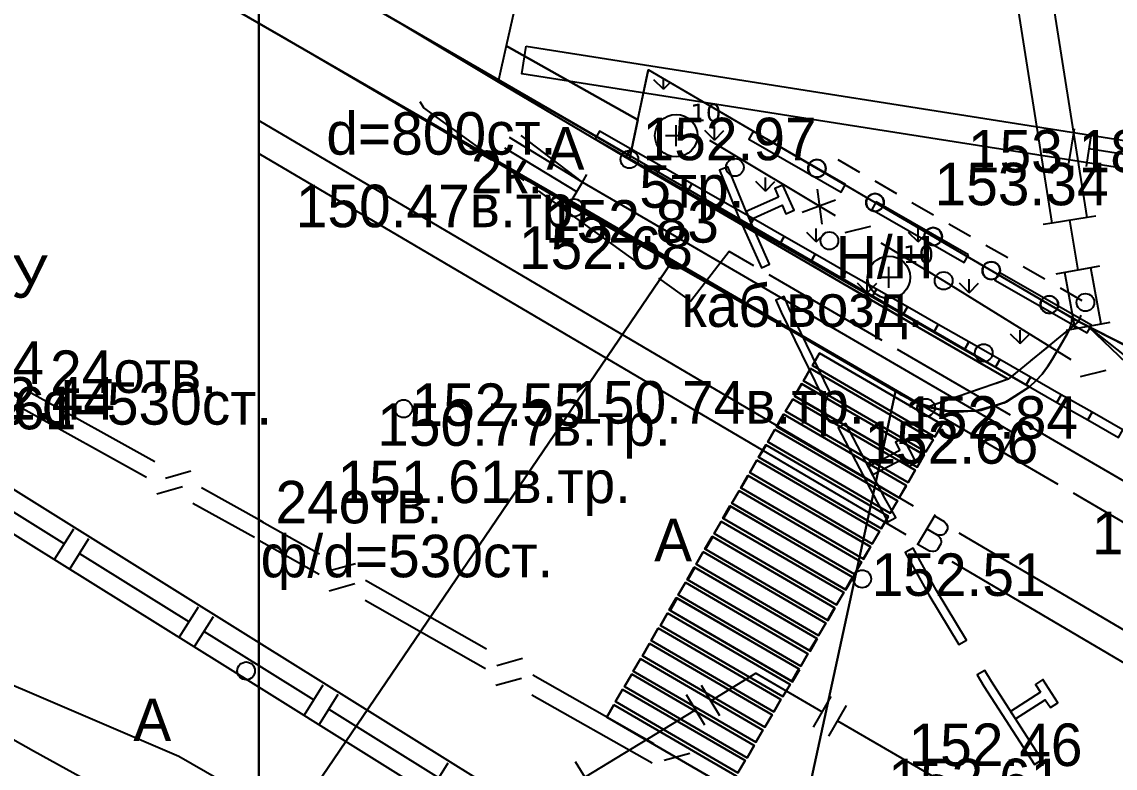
# Model space of a CAD drawing. Header units: metres. Extents: x -2743 to 126, y 13385 to 13916.
# Drawn here: x -2006.69 to -1975.85, y 13702.66 to 13723.74 of the extents above; entities that cross this region are included whole.
import ezdxf

# ---------------------------------------------------------------- set-up
doc = ezdxf.new("R2010")
doc.units = ezdxf.units.M
for name, color, linetype in [('GREEN_LABELS', 7, 'Continuous'), ('GREEN_LAWN', 82, 'Continuous'), ('GREEN_SHRUBS', 94, 'Continuous'), ('link-улица Берзарина_Граница работ$0$ГП_Граница проектирования', 7, 'Continuous'), ('link-улица Берзарина_Покрытия — Новые$0$ДВ_ПП_Газон_Р', 7, 'Continuous'), ('link-улица Берзарина_Покрытия — Новые$0$ДВ_ПП_Газон_У за счет АБ_ПЧ', 7, 'Continuous'), ('link-улица Берзарина_Покрытия — Новые$0$ДВ_ПП_Ремонт плитки_1', 7, 'Continuous'), ('link-улица Берзарина_Покрытия — Новые$0$ДВ_ПП_Тип2_Р_покрытия_ПЧ_Местные', 7, 'Continuous'), ('link-улица Берзарина_Покрытия — Новые$0$ДВ_ПП_Тип5_Р ТР', 7, 'Continuous'), ('link-улица Берзарина_Покрытия — Новые$0$ДВ_ПП_Тип6_У_ТР_3м за счет АБ_ПЧ', 7, 'Continuous'), ('link-улица Берзарина_Покрытия — Новые$0$ДВ_ПП_Тип6_У_ТР_3м за счет Газона', 7, 'Continuous'), ('link-улица Берзарина_Покрытия — Новые$0$ДВ_ПП_Тип6_У_ТР_3м за счет ПЛ_ТР', 7, 'Continuous'), ('link_улица Берзарина_борта$0$ДВ_ГП_П_Борт_БР100.30.15', 7, 'Continuous'), ('link_улица Берзарина_борта$0$ДВ_ГП_П_Борт_Пониженный_бетонный', 7, 'Continuous'), ('link_улица Берзарина_борта$0$разметка', 7, 'Continuous'), ('output[1-12]_3_ДЖКХ-24_03233kl$0$Красные линии', 7, 'Continuous'), ('output[1-12]_3_ДЖКХ-24_03233tp$0$Горизонтали', 7, 'Continuous'), ('output[1-12]_3_ДЖКХ-24_03233tp$0$Граница улицы', 7, 'Continuous'), ('output[1-12]_3_ДЖКХ-24_03233tp$0$Колодцы', 7, 'Continuous'), ('output[1-12]_3_ДЖКХ-24_03233tp$0$Леса и газоны', 7, 'Continuous'), ('output[1-12]_3_ДЖКХ-24_03233tp$0$Ограды', 7, 'Continuous'), ('output[1-12]_3_ДЖКХ-24_03233tp$0$Отдельно стоящее дерево', 7, 'Continuous'), ('output[1-12]_3_ДЖКХ-24_03233tp$0$Светофоры', 7, 'Continuous'), ('output[1-12]_3_ДЖКХ-24_03233up$0$Водопровод', 7, 'Continuous'), ('output[1-12]_3_ДЖКХ-24_03233up$0$Газопровод', 7, 'Continuous'), ('output[1-12]_3_ДЖКХ-24_03233up$0$Кабель защиты', 7, 'Continuous'), ('output[1-12]_3_ДЖКХ-24_03233up$0$Кабель связи', 7, 'Continuous'), ('output[1-12]_3_ДЖКХ-24_03233up$0$Кабель электрический', 7, 'Continuous'), ('output[1-12]_brd$0$Рамки', 7, 'Continuous'), ('output[19-22]_brd$0$Рамки', 7, 'Continuous'), ('output[24-26]_brd$0$Рамки', 7, 'Continuous')]:
    doc.layers.add(name, color=color, linetype=linetype)
doc.styles.add('unicode', font='DejaVuSans.ttf')

# ---------------------------------------------------------------- blocks, each defined once
blk = doc.blocks.new('GREEN_SHRUB_COTONEASTER_LUCIDUS')
for p, q in [((-0.3, 0), (0.3, 0)), ((0, -0.3), (0, 0.3))]:
    blk.add_line(p, q)
blk.add_circle((0, 0), 0.6)
at = {"style": 'unicode', "flags": 1}
for tag, p in [('POS', (0.4, 0.4)), ('NUM', (0.4, -0.9)), ('SPECIES', (0.4, -1.8)), ('NPA', (0.4, -2.7))]:
    blk.add_attdef(tag, p, '', height=0.5, dxfattribs=at)

msp = doc.modelspace()

# ---------------------------------------------------------------- hatches: boundary and pattern name
at = {"layer": 'GREEN_LAWN'}
h = msp.add_hatch(dxfattribs=at)
h.set_pattern_fill('GRASS', color=82, scale=0.08)
h.paths.add_polyline_path([(-1978.767, 13713.725), (-1980.659, 13714.819), (-1981.589, 13715.357), (-1987.226, 13718.616), (-1988.903, 13719.586), (-1989.528, 13719.947), (-1989.311, 13720.972), (-1989.311, 13720.972), (-1989.033, 13722.281), (-1989.011, 13722.383), (-1985.906, 13720.562), (-1984.474, 13719.723), (-1984.496, 13719.684), (-1984.497, 13719.683), (-1984.497, 13719.682), (-1984.512, 13719.597), (-1984.512, 13719.596), (-1984.512, 13719.595), (-1984.497, 13719.51), (-1984.497, 13719.509), (-1984.496, 13719.509), (-1984.453, 13719.433), (-1984.453, 13719.433), (-1984.452, 13719.432), (-1984.386, 13719.377), (-1984.385, 13719.376), (-1984.384, 13719.376), (-1984.303, 13719.346), (-1984.302, 13719.346), (-1984.301, 13719.346), (-1984.215, 13719.346), (-1984.214, 13719.346), (-1984.213, 13719.346), (-1984.132, 13719.376), (-1984.131, 13719.376), (-1984.131, 13719.377), (-1984.064, 13719.432), (-1984.064, 13719.433), (-1984.063, 13719.433), (-1984.042, 13719.47), (-1982.834, 13718.761), (-1982.857, 13718.722), (-1982.857, 13718.722), (-1982.857, 13718.721), (-1982.873, 13718.636), (-1982.873, 13718.635), (-1982.873, 13718.634), (-1982.857, 13718.549), (-1982.857, 13718.548), (-1982.857, 13718.547), (-1982.814, 13718.472), (-1982.813, 13718.472), (-1982.813, 13718.471), (-1982.746, 13718.415), (-1982.746, 13718.415), (-1982.745, 13718.415), (-1982.663, 13718.385), (-1982.663, 13718.385), (-1982.662, 13718.385), (-1982.575, 13718.385), (-1982.575, 13718.385), (-1982.574, 13718.385), (-1982.492, 13718.415), (-1982.492, 13718.415), (-1982.491, 13718.415), (-1982.425, 13718.471), (-1982.424, 13718.472), (-1982.424, 13718.472), (-1982.403, 13718.508), (-1981.195, 13717.8), (-1981.218, 13717.761), (-1981.218, 13717.76), (-1981.218, 13717.76), (-1981.233, 13717.674), (-1981.233, 13717.674), (-1981.233, 13717.673), (-1981.218, 13717.587), (-1981.218, 13717.587), (-1981.218, 13717.586), (-1981.174, 13717.511), (-1981.174, 13717.51), (-1981.173, 13717.51), (-1981.107, 13717.454), (-1981.106, 13717.454), (-1981.106, 13717.453), (-1981.024, 13717.424), (-1981.023, 13717.424), (-1981.023, 13717.423), (-1980.936, 13717.423), (-1980.935, 13717.424), (-1980.935, 13717.424), (-1980.853, 13717.453), (-1980.852, 13717.454), (-1980.852, 13717.454), (-1980.785, 13717.51), (-1980.785, 13717.51), (-1980.784, 13717.511), (-1980.764, 13717.547), (-1980.187, 13717.209), (-1979.556, 13716.839), (-1979.578, 13716.8), (-1979.579, 13716.799), (-1979.579, 13716.799), (-1979.594, 13716.713), (-1979.594, 13716.712), (-1979.594, 13716.712), (-1979.579, 13716.626), (-1979.579, 13716.626), (-1979.578, 13716.625), (-1979.535, 13716.55), (-1979.534, 13716.549), (-1979.534, 13716.549), (-1979.467, 13716.493), (-1979.467, 13716.492), (-1979.466, 13716.492), (-1979.385, 13716.462), (-1979.384, 13716.462), (-1979.383, 13716.462), (-1979.296, 13716.462), (-1979.296, 13716.462), (-1979.295, 13716.462), (-1979.214, 13716.492), (-1979.213, 13716.492), (-1979.212, 13716.493), (-1979.146, 13716.549), (-1979.145, 13716.549), (-1979.145, 13716.55), (-1979.124, 13716.586), (-1979.054, 13716.544), (-1977.916, 13715.878), (-1977.939, 13715.839), (-1977.939, 13715.838), (-1977.939, 13715.837), (-1977.954, 13715.752), (-1977.954, 13715.751), (-1977.954, 13715.75), (-1977.939, 13715.665), (-1977.939, 13715.664), (-1977.939, 13715.664), (-1977.895, 13715.588), (-1977.895, 13715.588), (-1977.895, 13715.587), (-1977.828, 13715.532), (-1977.827, 13715.531), (-1977.827, 13715.531), (-1977.745, 13715.501), (-1977.745, 13715.501), (-1977.744, 13715.501), (-1977.657, 13715.501), (-1977.656, 13715.501), (-1977.656, 13715.501), (-1977.574, 13715.531), (-1977.574, 13715.531), (-1977.573, 13715.532), (-1977.506, 13715.587), (-1977.506, 13715.588), (-1977.506, 13715.588), (-1977.485, 13715.625), (-1977.063, 13715.377), (-1977.084, 13715.219), (-1977.13, 13715.066), (-1977.145, 13715.031), (-1977.161, 13714.997), (-1977.178, 13714.963), (-1977.196, 13714.93), (-1977.406, 13714.567), (-1977.617, 13714.205), (-1977.752, 13713.992), (-1977.906, 13713.791), (-1978.075, 13713.604), (-1978.26, 13713.432), (-1978.767, 13713.725)])
h.paths.add_polyline_path([(-1983.78, 13717.335), (-1983.78, 13717.336), (-1983.713, 13717.392), (-1983.713, 13717.392), (-1983.712, 13717.393), (-1983.669, 13717.468), (-1983.669, 13717.468), (-1983.669, 13717.469), (-1983.653, 13717.555), (-1983.653, 13717.555), (-1983.653, 13717.556), (-1983.669, 13717.641), (-1983.669, 13717.642), (-1983.669, 13717.643), (-1983.712, 13717.718), (-1983.713, 13717.718), (-1983.713, 13717.719), (-1983.78, 13717.775), (-1983.78, 13717.775), (-1983.781, 13717.775), (-1983.863, 13717.805), (-1983.863, 13717.805), (-1983.864, 13717.805), (-1983.951, 13717.805), (-1983.951, 13717.805), (-1983.952, 13717.805), (-1984.034, 13717.775), (-1984.034, 13717.775), (-1984.035, 13717.775), (-1984.101, 13717.719), (-1984.102, 13717.718), (-1984.102, 13717.718), (-1984.146, 13717.643), (-1984.146, 13717.642), (-1984.146, 13717.641), (-1984.161, 13717.556), (-1984.161, 13717.555), (-1984.161, 13717.555), (-1984.146, 13717.469), (-1984.146, 13717.468), (-1984.146, 13717.468), (-1984.102, 13717.393), (-1984.102, 13717.392), (-1984.101, 13717.392), (-1984.035, 13717.336), (-1984.034, 13717.335), (-1984.034, 13717.335), (-1983.952, 13717.305), (-1983.951, 13717.305), (-1983.951, 13717.305), (-1983.864, 13717.305), (-1983.863, 13717.305), (-1983.863, 13717.305), (-1983.781, 13717.335), (-1983.78, 13717.335)], flags=0)
h.paths.add_polyline_path([(-1982.227, 13716.02), (-1982.129, 13716.029), (-1982.035, 13716.058), (-1981.948, 13716.104), (-1981.872, 13716.167), (-1981.809, 13716.243), (-1981.763, 13716.33), (-1981.734, 13716.424), (-1981.725, 13716.522), (-1981.734, 13716.62), (-1981.763, 13716.714), (-1981.809, 13716.801), (-1981.872, 13716.877), (-1981.948, 13716.94), (-1982.035, 13716.986), (-1982.129, 13717.015), (-1982.227, 13717.024), (-1982.325, 13717.015), (-1982.419, 13716.986), (-1982.506, 13716.94), (-1982.582, 13716.877), (-1982.645, 13716.801), (-1982.691, 13716.714), (-1982.72, 13716.62), (-1982.729, 13716.522), (-1982.72, 13716.424), (-1982.691, 13716.33), (-1982.645, 13716.243), (-1982.582, 13716.167), (-1982.506, 13716.104), (-1982.419, 13716.058), (-1982.325, 13716.029), (-1982.227, 13716.02)], flags=0)
h.paths.add_polyline_path([(-1988.325, 13720.029), (-1988.227, 13720.02), (-1988.129, 13720.029), (-1988.035, 13720.058), (-1987.948, 13720.104), (-1987.872, 13720.167), (-1987.809, 13720.243), (-1987.763, 13720.33), (-1987.734, 13720.424), (-1987.725, 13720.522), (-1987.734, 13720.62), (-1987.763, 13720.714), (-1987.809, 13720.801), (-1987.872, 13720.877), (-1987.948, 13720.94), (-1988.035, 13720.986), (-1988.129, 13721.015), (-1988.227, 13721.024), (-1988.325, 13721.015), (-1988.419, 13720.986), (-1988.506, 13720.94), (-1988.582, 13720.877), (-1988.645, 13720.801), (-1988.691, 13720.714), (-1988.72, 13720.62), (-1988.729, 13720.522), (-1988.72, 13720.424), (-1988.691, 13720.33), (-1988.645, 13720.243), (-1988.582, 13720.167), (-1988.506, 13720.104), (-1988.419, 13720.058), (-1988.325, 13720.029)], flags=0)

# ---------------------------------------------------------------- linework, layer by layer
at = {"layer": 'Defpoints'}
msp.add_lwpolyline([(-1989.311, 13720.972), (-1989.528, 13719.947)], dxfattribs=at)
at = {"layer": 'link-улица Берзарина_Граница работ$0$ГП_Граница проектирования'}
msp.add_lwpolyline([(-2019.498, 13739.951), (-1992.683, 13724.563), (-1993.025, 13723.061), (-1989.311, 13720.972), (-1989.011, 13722.383), (-1976.881, 13715.27), (-1973.36, 13713.48), (-1970.524, 13711.775), (-1964.403, 13707.609), (-1961.177, 13705.413), (-1954.441, 13701.473), (-1945.987, 13696.555), (-1937.518, 13691.64), (-1925.652, 13684.776)], dxfattribs=at)
at = {"layer": 'link-улица Берзарина_Покрытия — Новые$0$ДВ_ПП_Газон_Р'}
msp.add_lwpolyline([(-1977.084, 13715.219), (-1977.104, 13715.141), (-1977.13, 13715.066), (-1978.767, 13713.725), (-1980.659, 13714.819), (-1981.589, 13715.357), (-1987.226, 13718.616), (-1988.903, 13719.586), (-1989.528, 13719.947), (-1989.033, 13722.281), (-1989.011, 13722.383), (-1985.906, 13720.562), (-1981.073, 13717.728), (-1979.054, 13716.544), (-1977.063, 13715.377), (-1977.07, 13715.297), (-1977.084, 13715.219)], close=True, dxfattribs=at)
at = {"layer": 'link-улица Берзарина_Покрытия — Новые$0$ДВ_ПП_Газон_У за счет АБ_ПЧ'}
msp.add_lwpolyline([(-1977.617, 13714.205), (-1977.406, 13714.567), (-1977.196, 13714.93), (-1977.178, 13714.963), (-1977.161, 13714.997), (-1977.145, 13715.031), (-1977.13, 13715.066), (-1978.767, 13713.725), (-1978.26, 13713.432), (-1978.075, 13713.604), (-1977.906, 13713.791), (-1977.752, 13713.992), (-1977.617, 13714.205)], close=True, dxfattribs=at)
at = {"layer": 'link-улица Берзарина_Покрытия — Новые$0$ДВ_ПП_Ремонт плитки_1'}
msp.add_lwpolyline([(-1993.025, 13723.061), (-1993.237, 13722.092), (-1989.528, 13719.947), (-1989.311, 13720.972), (-1993.025, 13723.061)], close=True, dxfattribs=at)
at = {"layer": 'link-улица Берзарина_Покрытия — Новые$0$ДВ_ПП_Тип2_Р_покрытия_ПЧ_Местные'}
for points in [[(-1988.37, 13716.932), (-1991.106, 13718.488), (-1999.352, 13723.318), (-2007.644, 13728.067), (-2014.63, 13732.152), (-2022.675, 13721.511), (-2018.091, 13719.957), (-2017.864, 13719.88), (-2015.667, 13718.879), (-2013.732, 13717.473), (-2012.114, 13715.712), (-2010.867, 13713.644), (-2010.06, 13711.368), (-2009.726, 13709), (-2009.868, 13706.612), (-2010.489, 13704.278), (-2011.018, 13702.877), (-2011.09, 13702.616), (-2012.031, 13700.052), (-2013.582, 13696.083), (-2005.423, 13691.809), (-1988.37, 13716.932)], [(-1982.037, 13713.301), (-1984.113, 13714.505), (-1984.609, 13714.793), (-1988.37, 13716.932), (-2005.423, 13691.809), (-2002.709, 13690.387), (-2001.407, 13693.245), (-2000.012, 13695.674), (-1998.208, 13697.786), (-1996.046, 13699.528), (-1993.577, 13700.851), (-1992.659, 13701.312), (-1991.772, 13701.677), (-1991.425, 13701.772), (-1990.759, 13701.965), (-1990.216, 13702.085), (-1989.723, 13702.167), (-1988.98, 13702.266), (-1988.285, 13702.304), (-1987.199, 13702.294), (-1986.486, 13702.223), (-1985.992, 13702.145), (-1984.547, 13701.769), (-1982.037, 13713.301)]]:
    msp.add_lwpolyline(points, close=True, dxfattribs=at)
msp.add_lwpolyline([(-1973.371, 13713.486), (-1976.881, 13715.27), (-1977.063, 13715.377), (-1977.084, 13715.219), (-1977.13, 13715.066), (-1977.145, 13715.031), (-1977.161, 13714.997), (-1977.178, 13714.963), (-1977.196, 13714.93), (-1977.406, 13714.567), (-1977.617, 13714.205), (-1977.752, 13713.992), (-1977.906, 13713.791), (-1978.075, 13713.604), (-1978.26, 13713.432), (-1978.905, 13713.01), (-1979.624, 13712.768), (-1980.38, 13712.715), (-1981.138, 13712.857), (-1981.321, 13712.923), (-1981.358, 13712.938), (-1981.395, 13712.953), (-1981.432, 13712.97), (-1981.469, 13712.986), (-1981.532, 13713.016), (-1981.595, 13713.048), (-1981.656, 13713.081), (-1981.717, 13713.115), (-1982.037, 13713.301), (-1984.547, 13701.769)], dxfattribs=at)
at = {"layer": 'link-улица Берзарина_Покрытия — Новые$0$ДВ_ПП_Тип5_Р ТР'}
msp.add_lwpolyline([(-1981.138, 13712.857), (-1981.184, 13712.872), (-1981.23, 13712.888), (-1981.275, 13712.905), (-1981.321, 13712.923), (-1981.508, 13713.006), (-1981.691, 13713.097), (-1981.87, 13713.197), (-1982.044, 13713.305), (-1984.609, 13714.793), (-1984.938, 13714.983), (-1988.352, 13716.957), (-2014.627, 13732.15), (-2013.411, 13733.758), (-1995.949, 13723.66), (-1993.249, 13722.04), (-1989.548, 13719.851), (-1987.282, 13718.534), (-1981.615, 13715.24), (-1978.867, 13713.643), (-1981.138, 13712.857)], close=True, dxfattribs=at)
at = {"layer": 'link-улица Берзарина_Покрытия — Новые$0$ДВ_ПП_Тип6_У_ТР_3м за счет АБ_ПЧ'}
msp.add_lwpolyline([(-1978.26, 13713.432), (-1978.767, 13713.725), (-1978.867, 13713.643), (-1981.138, 13712.857), (-1980.38, 13712.715), (-1979.624, 13712.768), (-1978.905, 13713.01), (-1978.26, 13713.432)], close=True, dxfattribs=at)
at = {"layer": 'link-улица Берзарина_Покрытия — Новые$0$ДВ_ПП_Тип6_У_ТР_3м за счет Газона'}
for points in [[(-1987.226, 13718.616), (-1989.528, 13719.947), (-1989.548, 13719.851), (-1987.282, 13718.534), (-1987.226, 13718.616)], [(-1978.867, 13713.643), (-1980.75, 13714.737), (-1981.615, 13715.24), (-1987.282, 13718.534), (-1987.226, 13718.616), (-1981.589, 13715.357), (-1980.659, 13714.819), (-1978.767, 13713.725), (-1978.867, 13713.643)]]:
    msp.add_lwpolyline(points, close=True, dxfattribs=at)
at = {"layer": 'link-улица Берзарина_Покрытия — Новые$0$ДВ_ПП_Тип6_У_ТР_3м за счет ПЛ_ТР'}
msp.add_lwpolyline([(-1989.528, 13719.947), (-1993.237, 13722.092), (-1993.249, 13722.04), (-1989.548, 13719.851), (-1989.528, 13719.947)], close=True, dxfattribs=at)
at = {"layer": 'link_улица Берзарина_борта$0$ДВ_ГП_П_Борт_БР100.30.15'}
for points in [[(-1984.113, 13714.505), (-1984.609, 13714.793), (-1984.938, 13714.983), (-2024.759, 13738.009), (-2033.586, 13743.112)], [(-1977.063, 13715.377), (-1977.076, 13715.26), (-1977.103, 13715.145), (-1977.143, 13715.035), (-1977.196, 13714.93), (-1977.406, 13714.567), (-1977.617, 13714.205), (-1977.752, 13713.992), (-1977.906, 13713.791), (-1978.075, 13713.604), (-1978.26, 13713.432)]]:
    msp.add_lwpolyline(points, dxfattribs=at)
at = {"layer": 'link_улица Берзарина_борта$0$ДВ_ГП_П_Борт_Пониженный_бетонный'}
for points in [[(-1978.26, 13713.432), (-1994.202, 13722.65), (-2023.758, 13739.74)], [(-1981.469, 13712.986), (-1981.532, 13713.016), (-1981.595, 13713.048), (-1981.656, 13713.081), (-1981.717, 13713.115), (-1984.113, 13714.505)], [(-1978.26, 13713.432), (-1978.987, 13712.971), (-1979.799, 13712.738), (-1980.644, 13712.741), (-1981.469, 13712.986)]]:
    msp.add_lwpolyline(points, dxfattribs=at)
at = {"layer": 'link_улица Берзарина_борта$0$разметка'}
for points in [[(-1980.728, 13712.368), (-1984.185, 13714.38), (-1984.386, 13714.034), (-1980.929, 13712.022), (-1980.728, 13712.368)], [(-1980.728, 13712.368), (-1984.185, 13714.38), (-1984.386, 13714.034), (-1980.929, 13712.022), (-1980.728, 13712.368)], [(-1984.185, 13714.38), (-1980.728, 13712.368), (-1980.929, 13712.022), (-1984.386, 13714.034), (-1984.185, 13714.38)], [(-1984.185, 13714.38), (-1984.386, 13714.034), (-1980.929, 13712.022), (-1980.728, 13712.368), (-1984.185, 13714.38)], [(-1984.437, 13713.948), (-1984.638, 13713.602), (-1981.181, 13711.59), (-1980.98, 13711.936), (-1984.437, 13713.948)], [(-1984.437, 13713.948), (-1980.98, 13711.936), (-1981.181, 13711.59), (-1984.638, 13713.602), (-1984.437, 13713.948)], [(-1984.69, 13713.517), (-1984.892, 13713.171), (-1981.434, 13711.159), (-1981.233, 13711.505), (-1984.69, 13713.517)], [(-1984.69, 13713.517), (-1981.233, 13711.505), (-1981.434, 13711.159), (-1984.892, 13713.171), (-1984.69, 13713.517)], [(-1981.23, 13711.503), (-1984.687, 13713.515), (-1984.888, 13713.169), (-1981.431, 13711.157), (-1981.23, 13711.503)], [(-1981.23, 13711.503), (-1984.687, 13713.515), (-1984.888, 13713.169), (-1981.431, 13711.157), (-1981.23, 13711.503)], [(-1984.941, 13713.084), (-1985.143, 13712.739), (-1981.685, 13710.727), (-1981.484, 13711.072), (-1984.941, 13713.084)], [(-1984.941, 13713.084), (-1981.484, 13711.072), (-1981.685, 13710.727), (-1985.143, 13712.739), (-1984.941, 13713.084)], [(-1985.196, 13712.654), (-1985.397, 13712.308), (-1981.94, 13710.296), (-1981.738, 13710.642), (-1985.196, 13712.654)], [(-1985.196, 13712.654), (-1981.738, 13710.642), (-1981.94, 13710.296), (-1985.397, 13712.308), (-1985.196, 13712.654)], [(-1981.732, 13710.638), (-1985.189, 13712.65), (-1985.39, 13712.304), (-1981.933, 13710.292), (-1981.732, 13710.638)], [(-1981.732, 13710.638), (-1985.189, 13712.65), (-1985.39, 13712.304), (-1981.933, 13710.292), (-1981.732, 13710.638)], [(-1985.446, 13712.221), (-1985.647, 13711.875), (-1982.19, 13709.863), (-1981.989, 13710.209), (-1985.446, 13712.221)], [(-1985.446, 13712.221), (-1981.989, 13710.209), (-1982.19, 13709.863), (-1985.647, 13711.875), (-1985.446, 13712.221)], [(-1985.701, 13711.791), (-1985.902, 13711.445), (-1982.445, 13709.433), (-1982.244, 13709.779), (-1985.701, 13711.791)], [(-1985.701, 13711.791), (-1982.244, 13709.779), (-1982.445, 13709.433), (-1985.902, 13711.445), (-1985.701, 13711.791)], [(-1982.234, 13709.773), (-1985.691, 13711.785), (-1985.892, 13711.439), (-1982.435, 13709.427), (-1982.234, 13709.773)], [(-1982.234, 13709.773), (-1985.691, 13711.785), (-1985.892, 13711.439), (-1982.435, 13709.427), (-1982.234, 13709.773)], [(-1985.951, 13711.358), (-1986.152, 13711.012), (-1982.695, 13709), (-1982.494, 13709.346), (-1985.951, 13711.358)], [(-1985.951, 13711.358), (-1982.494, 13709.346), (-1982.695, 13709), (-1986.152, 13711.012), (-1985.951, 13711.358)], [(-1986.206, 13710.928), (-1986.407, 13710.582), (-1982.95, 13708.57), (-1982.749, 13708.916), (-1986.206, 13710.928)], [(-1986.206, 13710.928), (-1982.749, 13708.916), (-1982.95, 13708.57), (-1986.407, 13710.582), (-1986.206, 13710.928)], [(-1982.736, 13708.908), (-1986.193, 13710.92), (-1986.394, 13710.574), (-1982.937, 13708.562), (-1982.736, 13708.908)], [(-1982.736, 13708.908), (-1986.193, 13710.92), (-1986.394, 13710.574), (-1982.937, 13708.562), (-1982.736, 13708.908)], [(-1986.455, 13710.494), (-1986.657, 13710.149), (-1983.199, 13708.137), (-1982.998, 13708.482), (-1986.455, 13710.494)], [(-1986.455, 13710.494), (-1982.998, 13708.482), (-1983.199, 13708.137), (-1986.657, 13710.149), (-1986.455, 13710.494)], [(-1986.711, 13710.065), (-1986.912, 13709.719), (-1983.455, 13707.707), (-1983.254, 13708.053), (-1986.711, 13710.065)], [(-1986.711, 13710.065), (-1983.254, 13708.053), (-1983.455, 13707.707), (-1986.912, 13709.719), (-1986.711, 13710.065)], [(-1983.238, 13708.043), (-1986.695, 13710.055), (-1986.896, 13709.71), (-1983.439, 13707.698), (-1983.238, 13708.043)], [(-1983.238, 13708.043), (-1986.695, 13710.055), (-1986.896, 13709.71), (-1983.439, 13707.698), (-1983.238, 13708.043)], [(-1986.96, 13709.631), (-1987.161, 13709.285), (-1983.704, 13707.273), (-1983.503, 13707.619), (-1986.96, 13709.631)], [(-1986.96, 13709.631), (-1983.503, 13707.619), (-1983.704, 13707.273), (-1987.161, 13709.285), (-1986.96, 13709.631)], [(-1987.216, 13709.202), (-1987.417, 13708.856), (-1983.96, 13706.844), (-1983.759, 13707.19), (-1987.216, 13709.202)], [(-1987.216, 13709.202), (-1983.759, 13707.19), (-1983.96, 13706.844), (-1987.417, 13708.856), (-1987.216, 13709.202)], [(-1983.74, 13707.178), (-1987.197, 13709.19), (-1987.398, 13708.845), (-1983.941, 13706.833), (-1983.74, 13707.178)], [(-1983.74, 13707.178), (-1987.197, 13709.19), (-1987.398, 13708.845), (-1983.941, 13706.833), (-1983.74, 13707.178)], [(-1987.465, 13708.768), (-1987.666, 13708.422), (-1984.209, 13706.41), (-1984.008, 13706.756), (-1987.465, 13708.768)], [(-1987.465, 13708.768), (-1984.008, 13706.756), (-1984.209, 13706.41), (-1987.666, 13708.422), (-1987.465, 13708.768)], [(-1987.721, 13708.339), (-1987.922, 13707.993), (-1984.465, 13705.981), (-1984.264, 13706.327), (-1987.721, 13708.339)], [(-1987.721, 13708.339), (-1984.264, 13706.327), (-1984.465, 13705.981), (-1987.922, 13707.993), (-1987.721, 13708.339)], [(-1984.242, 13706.313), (-1987.699, 13708.325), (-1987.9, 13707.98), (-1984.443, 13705.968), (-1984.242, 13706.313)], [(-1984.242, 13706.313), (-1987.699, 13708.325), (-1987.9, 13707.98), (-1984.443, 13705.968), (-1984.242, 13706.313)], [(-1987.969, 13707.904), (-1988.171, 13707.559), (-1984.713, 13705.547), (-1984.512, 13705.892), (-1987.969, 13707.904)], [(-1987.969, 13707.904), (-1984.512, 13705.892), (-1984.713, 13705.547), (-1988.171, 13707.559), (-1987.969, 13707.904)], [(-1988.226, 13707.476), (-1988.428, 13707.13), (-1984.97, 13705.118), (-1984.769, 13705.464), (-1988.226, 13707.476)], [(-1988.226, 13707.476), (-1984.769, 13705.464), (-1984.97, 13705.118), (-1988.428, 13707.13), (-1988.226, 13707.476)], [(-1984.743, 13705.449), (-1988.201, 13707.46), (-1988.402, 13707.115), (-1984.945, 13705.103), (-1984.743, 13705.449)], [(-1984.743, 13705.449), (-1988.201, 13707.46), (-1988.402, 13707.115), (-1984.945, 13705.103), (-1984.743, 13705.449)], [(-1988.474, 13707.041), (-1988.675, 13706.695), (-1985.218, 13704.683), (-1985.017, 13705.029), (-1988.474, 13707.041)], [(-1988.474, 13707.041), (-1985.017, 13705.029), (-1985.218, 13704.683), (-1988.675, 13706.695), (-1988.474, 13707.041)], [(-1988.732, 13706.612), (-1988.933, 13706.267), (-1985.476, 13704.255), (-1985.274, 13704.601), (-1988.732, 13706.612)], [(-1988.732, 13706.612), (-1985.274, 13704.601), (-1985.476, 13704.255), (-1988.933, 13706.267), (-1988.732, 13706.612)], [(-1988.979, 13706.178), (-1989.18, 13705.832), (-1985.723, 13703.82), (-1985.522, 13704.166), (-1988.979, 13706.178)], [(-1988.979, 13706.178), (-1985.522, 13704.166), (-1985.723, 13703.82), (-1989.18, 13705.832), (-1988.979, 13706.178)], [(-1989.237, 13705.749), (-1989.438, 13705.404), (-1985.981, 13703.392), (-1985.78, 13703.737), (-1989.237, 13705.749)], [(-1989.237, 13705.749), (-1985.78, 13703.737), (-1985.981, 13703.392), (-1989.438, 13705.404), (-1989.237, 13705.749)], [(-1989.483, 13705.314), (-1989.685, 13704.969), (-1986.227, 13702.957), (-1986.026, 13703.303), (-1989.483, 13705.314)], [(-1989.483, 13705.314), (-1986.026, 13703.303), (-1986.227, 13702.957), (-1989.685, 13704.969), (-1989.483, 13705.314)], [(-1989.742, 13704.886), (-1989.943, 13704.541), (-1986.486, 13702.529), (-1986.285, 13702.874), (-1989.742, 13704.886)], [(-1989.742, 13704.886), (-1986.285, 13702.874), (-1986.486, 13702.529), (-1989.943, 13704.541), (-1989.742, 13704.886)], [(-1989.988, 13704.451), (-1990.189, 13704.105), (-1986.732, 13702.093), (-1986.531, 13702.439), (-1989.988, 13704.451)], [(-1989.988, 13704.451), (-1986.531, 13702.439), (-1986.732, 13702.093), (-1990.189, 13704.105), (-1989.988, 13704.451)]]:
    msp.add_lwpolyline(points, close=True, dxfattribs=at)
at = {"layer": 'output[1-12]_3_ДЖКХ-24_03233kl$0$Красные линии'}
for points in [[(-1989.519, 13720.154), (-1990.387, 13720.65), (-1990.511, 13720.433), (-1989.643, 13719.937), (-1989.519, 13720.154)], [(-1983.453, 13719.147), (-1986.056, 13720.639), (-1986.18, 13720.422), (-1983.578, 13718.93), (-1983.453, 13719.147)], [(-1988.651, 13719.658), (-1989.519, 13720.154), (-1989.643, 13719.937), (-1988.775, 13719.441), (-1988.651, 13719.658)], [(-1987.782, 13719.161), (-1988.651, 13719.658), (-1988.775, 13719.441), (-1987.907, 13718.944), (-1987.782, 13719.161)], [(-1986.485, 13718.281), (-1985.821, 13716.791), (-1985.593, 13716.892), (-1986.255, 13718.379), (-1986.774, 13719.645), (-1987.006, 13719.551), (-1986.485, 13718.281)], [(-1986.914, 13718.665), (-1987.782, 13719.161), (-1987.907, 13718.944), (-1987.038, 13718.448), (-1986.914, 13718.665)], [(-1985.34, 13718.783), (-1986.254, 13718.377), (-1986.152, 13718.148), (-1985.239, 13718.555), (-1985.131, 13718.313), (-1984.903, 13718.415), (-1985.22, 13719.127), (-1985.448, 13719.026), (-1985.34, 13718.783)], [(-1986.046, 13718.169), (-1986.914, 13718.665), (-1987.038, 13718.448), (-1986.17, 13717.952), (-1986.046, 13718.169)], [(-1979.983, 13717.158), (-1982.586, 13718.65), (-1982.71, 13718.433), (-1980.107, 13716.941), (-1979.983, 13717.158)], [(-1985.178, 13717.673), (-1986.046, 13718.169), (-1986.17, 13717.952), (-1985.302, 13717.456), (-1985.178, 13717.673)], [(-1984.309, 13717.177), (-1985.178, 13717.673), (-1985.302, 13717.456), (-1984.434, 13716.96), (-1984.309, 13717.177)], [(-1983.441, 13716.681), (-1984.309, 13717.177), (-1984.434, 13716.96), (-1983.565, 13716.464), (-1983.441, 13716.681)], [(-1982.573, 13716.185), (-1983.441, 13716.681), (-1983.565, 13716.464), (-1982.697, 13715.968), (-1982.573, 13716.185)], [(-1976.512, 13715.169), (-1979.115, 13716.661), (-1979.24, 13716.444), (-1976.637, 13714.952), (-1976.512, 13715.169)], [(-1981.705, 13715.689), (-1982.573, 13716.185), (-1982.697, 13715.968), (-1981.829, 13715.472), (-1981.705, 13715.689)], [(-1985.263, 13715.537), (-1984.114, 13713.169), (-1983.889, 13713.278), (-1985.037, 13715.643), (-1985.186, 13715.979), (-1985.415, 13715.877), (-1985.263, 13715.537)], [(-1980.836, 13715.192), (-1981.705, 13715.689), (-1981.829, 13715.472), (-1980.961, 13714.975), (-1980.836, 13715.192)], [(-1979.968, 13714.696), (-1980.836, 13715.192), (-1980.961, 13714.975), (-1980.092, 13714.479), (-1979.968, 13714.696)], [(-1979.1, 13714.2), (-1979.968, 13714.696), (-1980.092, 13714.479), (-1979.224, 13713.983), (-1979.1, 13714.2)], [(-1978.232, 13713.704), (-1979.1, 13714.2), (-1979.224, 13713.983), (-1978.356, 13713.487), (-1978.232, 13713.704)], [(-1977.363, 13713.208), (-1978.232, 13713.704), (-1978.356, 13713.487), (-1977.488, 13712.991), (-1977.363, 13713.208)], [(-1976.495, 13712.712), (-1977.363, 13713.208), (-1977.488, 13712.991), (-1976.619, 13712.495), (-1976.495, 13712.712)], [(-1975.627, 13712.216), (-1976.495, 13712.712), (-1976.619, 13712.495), (-1975.751, 13711.999), (-1975.627, 13712.216)], [(-1982.56, 13710.171), (-1982.253, 13709.621), (-1982.034, 13709.743), (-1982.34, 13710.289), (-1983.438, 13712.39), (-1983.659, 13712.274), (-1982.56, 13710.171)], [(-1981.915, 13711.635), (-1982.801, 13711.172), (-1982.685, 13710.95), (-1981.799, 13711.413), (-1981.676, 13711.178), (-1981.455, 13711.294), (-1981.816, 13711.985), (-1982.037, 13711.87), (-1981.915, 13711.635)], [(-1981.098, 13707.557), (-1980.254, 13706.152), (-1980.04, 13706.281), (-1980.882, 13707.683), (-1981.546, 13708.87), (-1981.764, 13708.748), (-1981.098, 13707.557)], [(-1979.546, 13704.974), (-1978.124, 13702.762), (-1977.914, 13702.897), (-1979.334, 13705.106), (-1979.525, 13705.424), (-1979.739, 13705.295), (-1979.546, 13704.974)], [(-1977.952, 13704.805), (-1978.793, 13704.264), (-1978.658, 13704.054), (-1977.816, 13704.595), (-1977.673, 13704.372), (-1977.463, 13704.507), (-1977.885, 13705.163), (-1978.095, 13705.028), (-1977.952, 13704.805)]]:
    msp.add_lwpolyline(points, close=True, dxfattribs=at)
at = {"layer": 'output[1-12]_3_ДЖКХ-24_03233tp$0$Горизонтали'}
for centre in [(-1989.548, 13719.851), (-1991.106, 13718.488), (-1976.683, 13715.814), (-1981.179, 13712.842), (-1995.918, 13712.813), (-1982.98, 13708.006), (-2000.36, 13705.41)]:
    msp.add_circle(centre, 0.25, dxfattribs=at)
at = {"layer": 'output[1-12]_3_ДЖКХ-24_03233tp$0$Граница улицы'}
for points in [[(-1993.427, 13719.832), (-1994.039, 13720.187)], [(-1989.548, 13719.851), (-1989.95, 13720.088)], [(-1988.998, 13719.531), (-1989.548, 13719.851), (-1989.534, 13719.919)], [(-1992.383, 13719.227), (-1992.995, 13719.582)], [(-1983.67, 13719.845), (-1983.057, 13719.492)], [(-1987.954, 13718.924), (-1988.565, 13719.279)], [(-1991.338, 13718.622), (-1991.95, 13718.977)], [(-1982.624, 13719.242), (-1982.012, 13718.888)], [(-1986.91, 13718.318), (-1987.522, 13718.673)], [(-1981.579, 13718.639), (-1980.966, 13718.285)], [(-1990.29, 13718.024), (-1990.905, 13718.373)], [(-1985.867, 13717.711), (-1986.478, 13718.066)], [(-1980.533, 13718.035), (-1979.921, 13717.682)], [(-1989.241, 13717.427), (-1989.855, 13717.777)], [(-1984.823, 13717.105), (-1985.435, 13717.46)], [(-1979.488, 13717.432), (-1978.875, 13717.079)], [(-1988.192, 13716.83), (-1988.806, 13717.18)], [(-1983.78, 13716.498), (-1984.391, 13716.853)], [(-1978.442, 13716.829), (-1977.83, 13716.476)], [(-1987.142, 13716.234), (-1987.757, 13716.583)], [(-1982.736, 13715.892), (-1983.347, 13716.247)], [(-1977.397, 13716.226), (-1976.784, 13715.872)], [(-1986.093, 13715.637), (-1986.708, 13715.986)], [(-1981.692, 13715.285), (-1982.304, 13715.64)], [(-1985.044, 13715.04), (-1985.659, 13715.39)], [(-1976.814, 13715.454), (-1976.881, 13715.27), (-1977.276, 13714.946)], [(-1980.649, 13714.679), (-1981.26, 13715.034)], [(-1983.995, 13714.443), (-1984.609, 13714.793)], [(-1977.663, 13714.629), (-1978.21, 13714.181)], [(-1979.605, 13714.072), (-1980.217, 13714.427)], [(-1982.946, 13713.847), (-1983.56, 13714.196)], [(-1978.597, 13713.865), (-1978.867, 13713.643), (-1979.205, 13713.526)], [(-1978.867, 13713.643), (-1979.173, 13713.821)], [(-1981.896, 13713.25), (-1982.511, 13713.6)], [(-1979.678, 13713.362), (-1980.346, 13713.131)], [(-1980.818, 13712.967), (-1981.179, 13712.842), (-1981.462, 13713.003)]]:
    msp.add_lwpolyline(points, dxfattribs=at)
at = {"layer": 'output[1-12]_3_ДЖКХ-24_03233tp$0$Колодцы'}
msp.add_circle((-1980.682, 13716.425), 0.25, dxfattribs=at)
at = {"layer": 'output[1-12]_3_ДЖКХ-24_03233tp$0$Леса и газоны'}
msp.add_circle((-1983.907, 13717.555), 0.25, dxfattribs=at)
at = {"layer": 'output[1-12]_3_ДЖКХ-24_03233tp$0$Ограды'}
for points in [[(-1984.474, 13719.722), (-1985.682, 13720.431)], [(-1982.834, 13718.761), (-1984.042, 13719.47)], [(-1981.195, 13717.8), (-1982.403, 13718.508)], [(-1979.555, 13716.839), (-1980.763, 13717.547)], [(-1977.916, 13715.877), (-1979.124, 13716.586)], [(-1976.881, 13715.27), (-1977.485, 13715.624)]]:
    msp.add_lwpolyline(points, dxfattribs=at)
for points in [[(-1984.008, 13719.596), (-1984.028, 13719.693), (-1984.081, 13719.773), (-1984.161, 13719.826), (-1984.258, 13719.846), (-1984.355, 13719.826), (-1984.435, 13719.773), (-1984.488, 13719.693), (-1984.508, 13719.596), (-1984.488, 13719.499), (-1984.435, 13719.419), (-1984.355, 13719.366), (-1984.258, 13719.346), (-1984.161, 13719.366), (-1984.081, 13719.419), (-1984.028, 13719.499), (-1984.008, 13719.596)], [(-1982.369, 13718.635), (-1982.388, 13718.732), (-1982.442, 13718.812), (-1982.521, 13718.865), (-1982.619, 13718.885), (-1982.716, 13718.865), (-1982.795, 13718.812), (-1982.849, 13718.732), (-1982.869, 13718.635), (-1982.849, 13718.538), (-1982.795, 13718.458), (-1982.716, 13718.405), (-1982.619, 13718.385), (-1982.521, 13718.405), (-1982.442, 13718.458), (-1982.388, 13718.538), (-1982.369, 13718.635)], [(-1980.729, 13717.674), (-1980.749, 13717.771), (-1980.802, 13717.85), (-1980.882, 13717.904), (-1980.979, 13717.924), (-1981.077, 13717.904), (-1981.156, 13717.85), (-1981.21, 13717.771), (-1981.229, 13717.674), (-1981.21, 13717.576), (-1981.156, 13717.497), (-1981.077, 13717.443), (-1980.979, 13717.424), (-1980.882, 13717.443), (-1980.802, 13717.497), (-1980.749, 13717.576), (-1980.729, 13717.674)], [(-1979.09, 13716.712), (-1979.11, 13716.81), (-1979.163, 13716.889), (-1979.243, 13716.943), (-1979.34, 13716.962), (-1979.437, 13716.943), (-1979.517, 13716.889), (-1979.57, 13716.81), (-1979.59, 13716.712), (-1979.57, 13716.615), (-1979.517, 13716.536), (-1979.437, 13716.482), (-1979.34, 13716.462), (-1979.243, 13716.482), (-1979.163, 13716.536), (-1979.11, 13716.615), (-1979.09, 13716.712)], [(-1977.451, 13715.751), (-1977.47, 13715.848), (-1977.524, 13715.928), (-1977.603, 13715.981), (-1977.701, 13716.001), (-1977.798, 13715.981), (-1977.877, 13715.928), (-1977.931, 13715.848), (-1977.951, 13715.751), (-1977.931, 13715.654), (-1977.877, 13715.574), (-1977.798, 13715.521), (-1977.701, 13715.501), (-1977.603, 13715.521), (-1977.524, 13715.574), (-1977.47, 13715.654), (-1977.451, 13715.751)]]:
    msp.add_lwpolyline(points, close=True, dxfattribs=at)
for centre in [(-1984.258, 13719.596), (-1984.258, 13719.596), (-1982.619, 13718.635), (-1982.619, 13718.635), (-1980.979, 13717.674), (-1980.979, 13717.674), (-1979.34, 13716.712), (-1979.34, 13716.712), (-1977.701, 13715.751), (-1977.701, 13715.751)]:
    msp.add_circle(centre, 0.25, dxfattribs=at)
at = {"layer": 'output[1-12]_3_ДЖКХ-24_03233tp$0$Отдельно стоящее дерево'}
msp.add_circle((-1986.57, 13719.627), 0.25, dxfattribs=at)
at = {"layer": 'output[1-12]_3_ДЖКХ-24_03233tp$0$Светофоры'}
msp.add_circle((-1979.553, 13714.387), 0.25, dxfattribs=at)
at = {"layer": 'output[1-12]_3_ДЖКХ-24_03233up$0$Водопровод'}
for points in [[(-2000, 13720.947), (-1981.543, 13710.071)], [(-2000, 13720.018), (-1981.746, 13709.262)], [(-1980.925, 13709.82), (-1981.431, 13708.961)], [(-1980.943, 13709.789), (-1980.669, 13709.627), (-1980.646, 13709.607), (-1980.612, 13709.565), (-1980.586, 13709.517), (-1980.577, 13709.495), (-1980.572, 13709.47), (-1980.572, 13709.442), (-1980.576, 13709.409), (-1980.58, 13709.395), (-1980.639, 13709.295), (-1980.655, 13709.278), (-1980.682, 13709.259), (-1980.705, 13709.249), (-1980.73, 13709.24), (-1980.764, 13709.237), (-1980.804, 13709.238), (-1980.838, 13709.243), (-1980.884, 13709.257), (-1980.852, 13709.234), (-1980.825, 13709.214), (-1980.791, 13709.176), (-1980.774, 13709.147), (-1980.759, 13709.117), (-1980.75, 13709.074), (-1980.75, 13709.033), (-1980.758, 13709.001), (-1980.855, 13708.837), (-1980.867, 13708.823), (-1980.89, 13708.806), (-1980.923, 13708.791), (-1980.965, 13708.783), (-1980.998, 13708.781), (-1981.049, 13708.787), (-1981.078, 13708.793), (-1981.103, 13708.805)], [(-1981.161, 13709.42), (-1980.884, 13709.257)], [(-1980.25, 13709.31), (-1961.793, 13698.434)], [(-1981.415, 13708.989), (-1981.103, 13708.805)], [(-1980.453, 13708.501), (-1962.199, 13697.744)]]:
    msp.add_lwpolyline(points, dxfattribs=at)
at = {"layer": 'output[1-12]_3_ДЖКХ-24_03233up$0$Газопровод'}
for points in [[(-1992.46, 13723.049), (-1973.742, 13720.097), (-1973.866, 13719.319), (-1992.584, 13722.271), (-1992.46, 13723.049)], [(-1977.003, 13720.719), (-1977.158, 13719.731)], [(-1976.509, 13720.641), (-1976.664, 13719.653)], [(-1972.859, 13719.575), (-1973.804, 13719.708), (-1976.587, 13720.147)], [(-2000, 13704.945), (-2012.129, 13712.519), (-2011.561, 13713.43), (-2000, 13706.212)], [(-2008.579, 13710.929), (-2005.486, 13708.992)], [(-2005.752, 13708.569), (-2005.221, 13709.416)], [(-2005.328, 13708.303), (-2004.797, 13709.151)], [(-2005.062, 13708.727), (-2001.97, 13706.791)], [(-2002.235, 13706.367), (-2001.705, 13707.214)], [(-2001.812, 13706.101), (-2001.281, 13706.949)], [(-2001.546, 13706.525), (-2000, 13705.557)], [(-2000, 13706.212), (-1993.806, 13702.344), (-1994.375, 13701.433), (-2000, 13704.945)], [(-2000, 13705.557), (-1998.449, 13704.589)], [(-1987.253, 13704.567), (-1985.977, 13705.342), (-1984.107, 13704.254)], [(-1998.714, 13704.165), (-1998.185, 13705.013)], [(-1986.993, 13704.14), (-1987.512, 13704.994)], [(-1998.29, 13703.9), (-1997.76, 13704.748)], [(-1987.42, 13703.88), (-1987.94, 13704.735)], [(-1984.358, 13703.822), (-1983.856, 13704.686)], [(-1998.025, 13704.324), (-1994.924, 13702.388)], [(-1990.805, 13702.41), (-1987.68, 13704.308)], [(-1983.926, 13703.57), (-1983.423, 13704.435)], [(-1983.675, 13704.002), (-1980.515, 13702.164)], [(-1995.189, 13701.964), (-1994.659, 13702.812)], [(-1990.545, 13701.982), (-1991.064, 13702.837)]]:
    msp.add_lwpolyline(points, dxfattribs=at)
at = {"layer": 'output[1-12]_3_ДЖКХ-24_03233up$0$Кабель связи'}
for points in [[(-1987.284, 13720.398), (-1983.739, 13718.265)], [(-1984.252, 13719.01), (-1984.116, 13718.019)], [(-1983.737, 13718.702), (-1984.674, 13718.352)], [(-1983.46, 13717.788), (-1982.733, 13717.969)], [(-1982.454, 13717.491), (-1980.682, 13716.425)], [(-1980.682, 13716.425), (-1977.097, 13714.206)], [(-1976.824, 13713.725), (-1976.094, 13713.897)], [(-2002.934, 13711.308), (-2006.423, 13713.248)], [(-2003.173, 13710.869), (-2006.656, 13712.805)], [(-2001.918, 13711.047), (-2002.639, 13710.841)], [(-2002.158, 13710.608), (-2002.878, 13710.402)], [(-1999.879, 13709.609), (-2001.623, 13710.579)], [(-2000.121, 13709.172), (-2001.862, 13710.14)], [(-1999.998, 13709.677), (-1998.292, 13708.71)], [(-2000.002, 13709.104), (-1998.304, 13708.142)], [(-1998.001, 13708.24), (-1997.279, 13708.44)], [(-1998.013, 13707.672), (-1997.291, 13707.872)], [(-1996.988, 13707.97), (-1993.575, 13706.035)], [(-1997, 13707.402), (-1993.605, 13705.477)], [(-1993.284, 13705.565), (-1992.562, 13705.765)], [(-1993.314, 13705.007), (-1992.592, 13705.207)], [(-1992.27, 13705.295), (-1988.858, 13703.36)], [(-1992.3, 13704.737), (-1988.906, 13702.812)], [(-1988.567, 13702.89), (-1987.845, 13703.089)]]:
    msp.add_lwpolyline(points, dxfattribs=at)
at = {"layer": 'output[1-12]_3_ДЖКХ-24_03233up$0$Кабель электрический'}
for points in [[(-1977.626, 13718.053), (-1981.039, 13739.67)], [(-1976.638, 13718.209), (-1980.051, 13739.826)], [(-1992.519, 13719.254), (-1995.348, 13721.303), (-1995.45, 13721.473)], [(-1990.874, 13719.21), (-1992.597, 13720.527)], [(-1992.943, 13720.482), (-1990.874, 13719.21)], [(-1991.031, 13718.94), (-1993.059, 13720.167)], [(-1990.874, 13719.21), (-1990.748, 13719.426)], [(-1989.125, 13716.795), (-1992.114, 13718.961)], [(-1991.188, 13718.67), (-1990.874, 13719.21)], [(-1990.874, 13719.21), (-1978.685, 13712.114)], [(-1991.314, 13718.455), (-1991.188, 13718.671)], [(-1991.188, 13718.67), (-1978.999, 13711.574)], [(-1977.626, 13718.053), (-1977.873, 13718.014)], [(-1976.638, 13718.209), (-1977.626, 13718.053)], [(-1977.132, 13718.131), (-1976.899, 13716.725)], [(-1976.391, 13718.248), (-1976.638, 13718.209)], [(-1986.04, 13716.845), (-1986.735, 13717.249), (-1987.815, 13715.846), (-1988.72, 13716.502)], [(-1976.53, 13716.793), (-1977.268, 13716.657)], [(-1976.284, 13716.837), (-1976.53, 13716.792)], [(-1976.238, 13715.2), (-1976.53, 13716.793)], [(-1982.418, 13714.737), (-1985.608, 13716.594)], [(-1977.268, 13716.657), (-1977.514, 13716.612)], [(-1976.976, 13715.064), (-1977.268, 13716.657)], [(-1975.992, 13715.244), (-1976.238, 13715.199)], [(-1976.976, 13715.064), (-1977.222, 13715.019)], [(-1976.238, 13715.2), (-1976.976, 13715.064)], [(-1975.297, 13713.881), (-1976.607, 13715.132)], [(-1975.215, 13714.029), (-1976.607, 13715.132)], [(-1978.795, 13712.629), (-1981.985, 13714.486)], [(-1978.685, 13712.114), (-1978.559, 13712.33)], [(-1975.172, 13710.522), (-1978.362, 13712.378)], [(-1978.999, 13711.574), (-1978.685, 13712.114)], [(-1979.125, 13711.359), (-1978.999, 13711.575)], [(-1977.455, 13710.675), (-1978.999, 13711.575)], [(-1973.936, 13708.622), (-1977.024, 13710.423)], [(-2012.51, 13707.2), (-2010.05, 13706.33), (-2006.41, 13704.78), (-2002.26, 13703), (-2000, 13701.705)], [(-2012.63, 13706.44), (-2009.87, 13705.13), (-2006.36, 13703.15), (-2002.76, 13701.17), (-2000.11, 13699.76), (-2000, 13699.703)]]:
    msp.add_lwpolyline(points, dxfattribs=at)
at = {"layer": 'output[1-12]_brd$0$Рамки'}
for points in [[(-2250, 13600), (-2250, 13850), (-2000, 13850), (-2000, 13600), (-2250, 13600)], [(-2000, 13500), (-2000, 13800), (-1750, 13800), (-1750, 13500), (-2000, 13500)]]:
    msp.add_lwpolyline(points, dxfattribs=at)
at = {"layer": 'output[19-22]_brd$0$Рамки'}
msp.add_lwpolyline([(-2000, 13500), (-2000, 13750)], dxfattribs=at)
at = {"layer": 'output[24-26]_brd$0$Рамки'}
msp.add_lwpolyline([(-2250, 13650), (-2250, 13900), (-2000, 13900), (-2000, 13650), (-2250, 13650)], dxfattribs=at)

# ---------------------------------------------------------------- block references
at = {"layer": 'GREEN_SHRUBS'}
for p in [(-1988.227, 13720.522), (-1982.227, 13716.522)]:
    msp.add_blockref('GREEN_SHRUB_COTONEASTER_LUCIDUS', p, dxfattribs=at)

# ---------------------------------------------------------------- texts
at = {"layer": 'GREEN_LABELS', "style": 'unicode'}
for p in [(-1987.827, 13720.922), (-1981.827, 13716.922)]:
    msp.add_text('10', height=0.5, dxfattribs=at).set_placement(p)
at = {"layer": 'output[1-12]_3_ДЖКХ-24_03233tp$0$Горизонтали'}
for s, p in [('152.97', (-1989.175, 13719.828)), ('153.18', (-1979.998, 13719.484)), ('153.34', (-1980.94, 13718.556)), ('152.83', (-1991.931, 13717.501)), ('152.68', (-1992.663, 13716.757)), ('152.44', (-2008.966, 13712.504)), ('152.61', (-2010.055, 13712.23)), ('152.55', (-1995.694, 13712.326)), ('152.84', (-1981.799, 13711.965)), ('152.66', (-1982.919, 13711.259)), ('152.51', (-1982.714, 13707.526)), ('152.46', (-1981.674, 13702.723)), ('152.61', (-1982.245, 13701.73))]:
    msp.add_text(s, height=1.2, dxfattribs=at).set_placement(p)
at = {"layer": 'output[1-12]_3_ДЖКХ-24_03233tp$0$Граница улицы'}
for p in [(-1991.886, 13719.562), (-1988.849, 13708.503), (-2003.542, 13703.427)]:
    msp.add_text('А', height=1.2, dxfattribs=at).set_placement(p)
at = {"layer": 'output[1-12]_3_ДЖКХ-24_03233tp$0$Колодцы'}
for s, p in [('Н/Н', (-1983.726, 13716.491)), ('152.74', (-2010.967, 13713.512))]:
    msp.add_text(s, height=1.2, dxfattribs=at).set_placement(p)
at = {"layer": 'output[1-12]_3_ДЖКХ-24_03233up$0$Водопровод'}
msp.add_text('d=800ст.', height=1.2, dxfattribs=at).set_placement((-1998.097, 13719.985))
at = {"layer": 'output[1-12]_3_ДЖКХ-24_03233up$0$Газопровод'}
for s, p in [('150.47в.тр.', (-1998.959, 13717.937)), ('ф-р d=530ст.', (-2009.311, 13712.361)), ('150.74в.тр.', (-1991.188, 13712.391)), ('150.77в.тр.', (-1996.661, 13711.764)), ('151.61в.тр.', (-1997.782, 13710.147)), ('ф/d=530ст.', (-1999.951, 13708.052))]:
    msp.add_text(s, height=1.2, dxfattribs=at).set_placement(p)
at = {"layer": 'output[1-12]_3_ДЖКХ-24_03233up$0$Кабель защиты'}
msp.add_text('КУ', height=1.2, dxfattribs=at).set_placement((-2007.915, 13715.946))
at = {"layer": 'output[1-12]_3_ДЖКХ-24_03233up$0$Кабель связи'}
for s, p in [('каб.возд.', (-1988.075, 13715.121)), ('24отв.', (-2005.891, 13713.257)), ('24отв.', (-1999.534, 13709.574))]:
    msp.add_text(s, height=1.2, dxfattribs=at).set_placement(p)
at = {"layer": 'output[1-12]_3_ДЖКХ-24_03233up$0$Кабель электрический'}
for s, p in [('2к.', (-1994.018, 13718.896)), ('5тр.', (-1989.267, 13718.486)), ('1к.', (-1976.5, 13708.702))]:
    msp.add_text(s, height=1.2, dxfattribs=at).set_placement(p)

doc.saveas('drawing.dxf')
